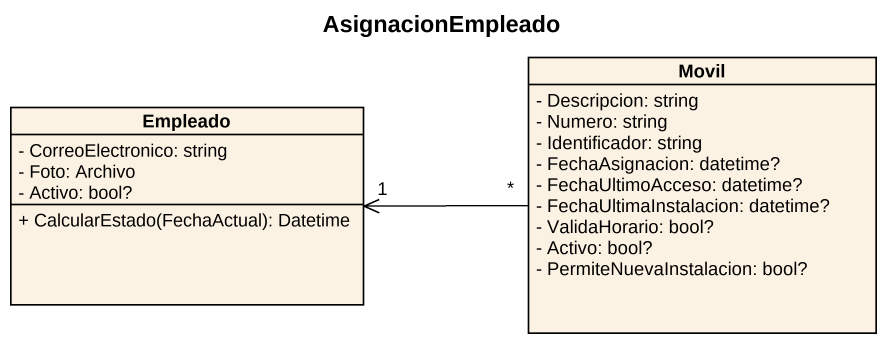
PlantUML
@startuml
title AsignacionEmpleado
hide circle
hide empty members
skinparam classAttributeIconSize 0
class Movil {
  - Descripcion: string
  - Numero: string
  - Identificador: string
  - FechaAsignacion: datetime?
  - FechaUltimoAcceso: datetime?
  - FechaUltimaInstalacion: datetime?
  - ValidaHorario: bool?
  - Activo: bool?
  - PermiteNuevaInstalacion: bool?
}
class Empleado {
  - CorreoElectronico: string
  - Foto: Archivo
  - Activo: bool?
  + CalcularEstado(FechaActual): Datetime
}
Movil "*" -left-> "1" Empleado
@enduml
